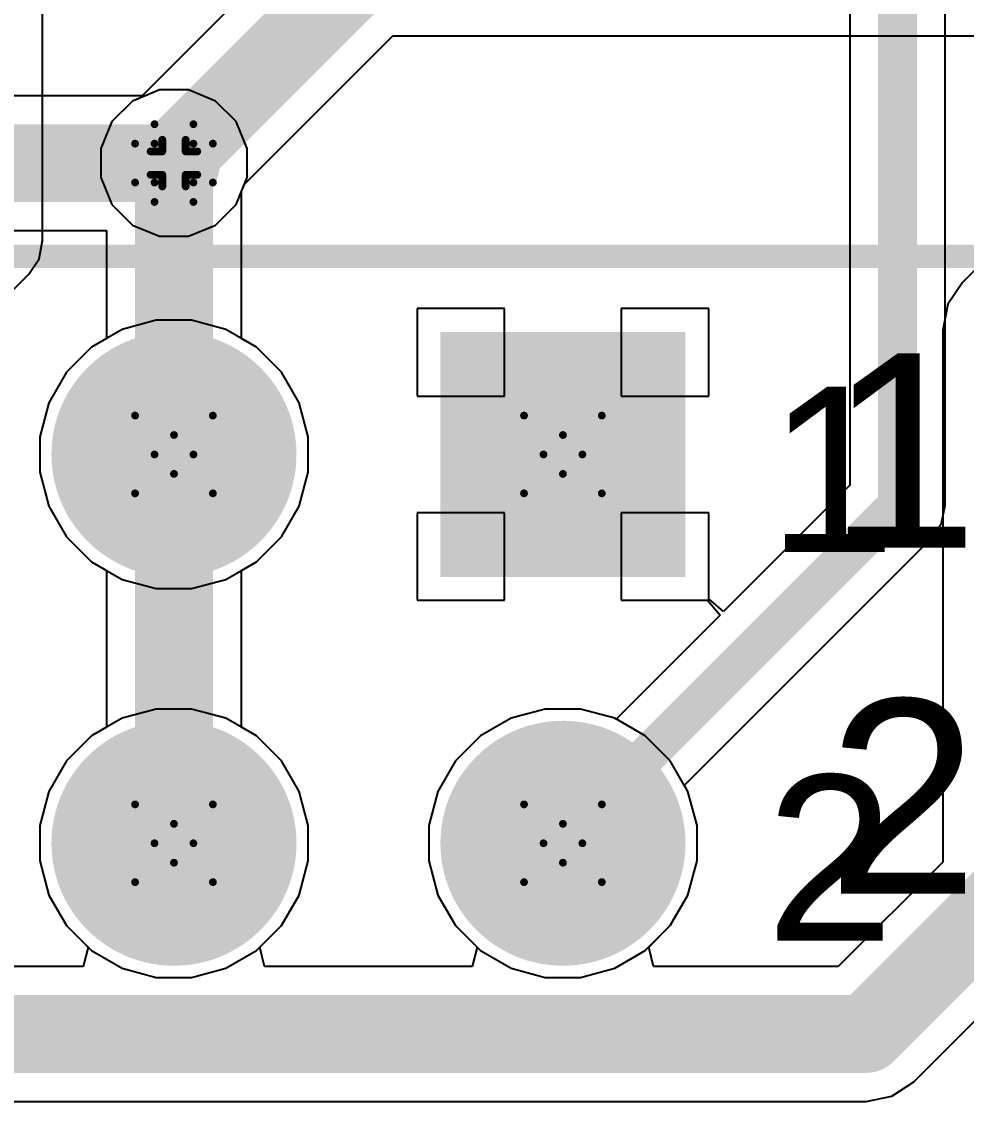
# Model space of a CAD drawing. Header units: inches. Extents: x -0.1 to 17.9, y -0.8 to 4.8.
# Drawn here: x 2.0858 to 2.3287, y 0.3316 to 0.6093 of the extents above; entities that cross this region are included whole.
import ezdxf

# ---------------------------------------------------------------- set-up
doc = ezdxf.new("R2010")
doc.units = ezdxf.units.IN
doc.header["$MEASUREMENT"] = 0
for name, color, linetype in [('Bottom Layer 1', 5, 'Continuous'), ('Bottom Solder', 6, 'Continuous'), ('Drill Drawing', 1, 'Continuous'), ('GND+Signal', 16, 'Continuous'), ('Multi-Layer', 9, 'Continuous'), ('Pad Holes', 156, 'Continuous'), ('PWR+Signal', 76, 'Continuous'), ('Top 3D Body', 56, 'Continuous'), ('Top Layer 1', 1, 'Continuous'), ('Top Overlay', 2, 'Continuous'), ('Top Solder', 216, 'Continuous'), ('Via Holes', 16, 'Continuous')]:
    doc.layers.add(name, color=color, linetype=linetype)
doc.styles.add('Arial', font='', dxfattribs={"height": 0.2})
doc.styles.get('Arial').set_extended_font_data('Arial')

# ---------------------------------------------------------------- blocks, each defined once
blk = doc.blocks.new('N3314_5202RB_203')
at = {"layer": 'Bottom Layer 1'}
h = blk.add_hatch(color=5, dxfattribs=at)
edge = h.paths.add_edge_path()
edge.add_arc((0, 0.1), 0.0275, 0, 360)
h = blk.add_hatch(color=5, dxfattribs=at)
edge = h.paths.add_edge_path()
edge.add_arc((0.1, 0.1), 0.0275, 0, 360)
blk.add_hatch(color=5, dxfattribs=at).paths.add_polyline_path([(-0.0275, 0.0275), (0.0275, 0.0275), (0.0275, -0.0275), (-0.0275, -0.0275)])
h = blk.add_hatch(color=5, dxfattribs=at)
edge = h.paths.add_edge_path()
edge.add_arc((0.1, 0), 0.0275, 0, 360)
at = {"layer": 'Bottom Solder'}
h = blk.add_hatch(color=6, dxfattribs=at)
edge = h.paths.add_edge_path()
edge.add_arc((0, 0.1), 0.0315, 0, 360)
h = blk.add_hatch(color=6, dxfattribs=at)
edge = h.paths.add_edge_path()
edge.add_arc((0.1, 0.1), 0.0315, 0, 360)
blk.add_hatch(color=6, dxfattribs=at).paths.add_polyline_path([(-0.0315, 0.0315), (0.0315, 0.0315), (0.0315, -0.0315), (-0.0315, -0.0315)])
h = blk.add_hatch(color=6, dxfattribs=at)
edge = h.paths.add_edge_path()
edge.add_arc((0.1, 0), 0.0315, 0, 360)
at = {"layer": 'GND+Signal'}
h = blk.add_hatch(color=16, dxfattribs=at)
edge = h.paths.add_edge_path()
edge.add_arc((0, 0.1), 0.0275, 0, 360)
h = blk.add_hatch(color=16, dxfattribs=at)
edge = h.paths.add_edge_path()
edge.add_arc((0.1, 0.1), 0.0275, 0, 360)
blk.add_hatch(color=16, dxfattribs=at).paths.add_polyline_path([(-0.0275, 0.0275), (0.0275, 0.0275), (0.0275, -0.0275), (-0.0275, -0.0275)])
h = blk.add_hatch(color=16, dxfattribs=at)
edge = h.paths.add_edge_path()
edge.add_arc((0.1, 0), 0.0275, 0, 360)
at = {"layer": 'Multi-Layer'}
h = blk.add_hatch(color=9, dxfattribs=at)
edge = h.paths.add_edge_path()
edge.add_arc((0, 0.1), 0.0275, 0, 360)
h = blk.add_hatch(color=9, dxfattribs=at)
edge = h.paths.add_edge_path()
edge.add_arc((0.1, 0.1), 0.0275, 0, 360)
blk.add_hatch(color=9, dxfattribs=at).paths.add_polyline_path([(-0.0275, 0.0275), (0.0275, 0.0275), (0.0275, -0.0275), (-0.0275, -0.0275)])
h = blk.add_hatch(color=9, dxfattribs=at)
edge = h.paths.add_edge_path()
edge.add_arc((0.1, 0), 0.0275, 0, 360)
at = {"layer": 'Pad Holes'}
h = blk.add_hatch(color=7, dxfattribs=at)
edge = h.paths.add_edge_path()
edge.add_arc((0, 0.1), 0.0175, 0, 360)
h = blk.add_hatch(color=7, dxfattribs=at)
edge = h.paths.add_edge_path()
edge.add_arc((0.1, 0.1), 0.0175, 0, 360)
h = blk.add_hatch(color=7, dxfattribs=at)
edge = h.paths.add_edge_path()
edge.add_arc((0, 0), 0.0175, 0, 360)
h = blk.add_hatch(color=7, dxfattribs=at)
edge = h.paths.add_edge_path()
edge.add_arc((0.1, 0), 0.0175, 0, 360)
at = {"layer": 'PWR+Signal'}
h = blk.add_hatch(color=76, dxfattribs=at)
edge = h.paths.add_edge_path()
edge.add_arc((0, 0.1), 0.0275, 0, 360)
h = blk.add_hatch(color=76, dxfattribs=at)
edge = h.paths.add_edge_path()
edge.add_arc((0.1, 0.1), 0.0275, 0, 360)
blk.add_hatch(color=76, dxfattribs=at).paths.add_polyline_path([(-0.0275, 0.0275), (0.0275, 0.0275), (0.0275, -0.0275), (-0.0275, -0.0275)])
h = blk.add_hatch(color=76, dxfattribs=at)
edge = h.paths.add_edge_path()
edge.add_arc((0.1, 0), 0.0275, 0, 360)
at = {"layer": 'Top Layer 1'}
h = blk.add_hatch(color=1, dxfattribs=at)
edge = h.paths.add_edge_path()
edge.add_arc((0, 0.1), 0.0275, 0, 360)
h = blk.add_hatch(color=1, dxfattribs=at)
edge = h.paths.add_edge_path()
edge.add_arc((0.1, 0.1), 0.0275, 0, 360)
blk.add_hatch(color=1, dxfattribs=at).paths.add_polyline_path([(-0.0275, 0.0275), (0.0275, 0.0275), (0.0275, -0.0275), (-0.0275, -0.0275)])
h = blk.add_hatch(color=1, dxfattribs=at)
edge = h.paths.add_edge_path()
edge.add_arc((0.1, 0), 0.0275, 0, 360)
at = {"layer": 'Top Solder'}
h = blk.add_hatch(color=216, dxfattribs=at)
edge = h.paths.add_edge_path()
edge.add_arc((0, 0.1), 0.0315, 0, 360)
h = blk.add_hatch(color=216, dxfattribs=at)
edge = h.paths.add_edge_path()
edge.add_arc((0.1, 0.1), 0.0315, 0, 360)
blk.add_hatch(color=216, dxfattribs=at).paths.add_polyline_path([(-0.0315, 0.0315), (0.0315, 0.0315), (0.0315, -0.0315), (-0.0315, -0.0315)])
h = blk.add_hatch(color=216, dxfattribs=at)
edge = h.paths.add_edge_path()
edge.add_arc((0.1, 0), 0.0315, 0, 360)
at = {"layer": 'Top Overlay'}
blk.add_lwpolyline([(1.032, -0.051, 0.005, 0.005, 0), (-0.432, -0.051, 0.005, 0.005, 0)], format="xyseb", dxfattribs=at)
at = {"layer": 'Top Overlay', "style": 'Arial'}
for s, height, p in [('2', 0.05002, (-0.068, 0.113)), ('1', 0.05003, (-0.068, 0.024))]:
    blk.add_text(s, height=height, rotation=180, dxfattribs=at).set_placement(p)

msp = doc.modelspace()

# ---------------------------------------------------------------- hatches: boundary and pattern name
at = {"layer": 'Bottom Layer 1'}
h = msp.add_hatch(color=5, dxfattribs=at)
edge = h.paths.add_edge_path()
edge.add_arc((2.125, 0.57294), 0.01181, 0, 360)
at = {"layer": 'Bottom Solder'}
h = msp.add_hatch(color=6, dxfattribs=at)
edge = h.paths.add_edge_path()
edge.add_arc((2.125, 0.57294), 0.00991, 0, 360)
at = {"layer": 'GND+Signal'}
h = msp.add_hatch(color=16, dxfattribs=at)
edge = h.paths.add_edge_path()
edge.add_arc((2.125, 0.57294), 0.01181, 0, 360)
at = {"layer": 'PWR+Signal'}
h = msp.add_hatch(color=76, dxfattribs=at)
edge = h.paths.add_edge_path()
edge.add_arc((2.125, 0.57294), 0.01181, 0, 360)
at = {"layer": 'Top Layer 1'}
h = msp.add_hatch(color=1, dxfattribs=at)
edge = h.paths.add_edge_path()
edge.add_arc((2.125, 0.57294), 0.01181, 0, 360)
at = {"layer": 'Via Holes'}
h = msp.add_hatch(color=7, dxfattribs=at)
edge = h.paths.add_edge_path()
edge.add_arc((2.125, 0.57294), 0.00591, 0, 360)

# ---------------------------------------------------------------- linework, layer by layer
at = {"layer": 'Bottom Layer 1'}
for p, q in [((2.1618, 0.63526), (2.11621, 0.58966)), ((2.14313, 0.56756), (2.18124, 0.60567)), ((2.18124, 0.60567), (2.38583, 0.60567)), ((2.38374, 0.59826), (2.32774, 0.54226)), ((2.11435, 0.58889), (2.10905, 0.5836)), ((2.11621, 0.58966), (2.11435, 0.58889)), ((2.10905, 0.5836), (2.10619, 0.57668)), ((2.10619, 0.57668), (2.10619, 0.5692)), ((2.10619, 0.5692), (2.10905, 0.56228)), ((2.14095, 0.56228), (2.14313, 0.56756)), ((2.10905, 0.56228), (2.11435, 0.55699)), ((2.13566, 0.55699), (2.14095, 0.56228)), ((2.11435, 0.55699), (2.12126, 0.55413)), ((2.12874, 0.55413), (2.13566, 0.55699)), ((2.12126, 0.55413), (2.12874, 0.55413)), ((2.32774, 0.54226), (2.32399, 0.53663)), ((2.32399, 0.53663), (2.32267, 0.53)), ((2.21, 0.5355), (2.1875, 0.5355)), ((2.1875, 0.5355), (2.1875, 0.513)), ((2.21, 0.513), (2.21, 0.5355)), ((2.2625, 0.5355), (2.24, 0.5355)), ((2.24, 0.5355), (2.24, 0.513)), ((2.2625, 0.513), (2.2625, 0.5355)), ((2.12046, 0.5325), (2.11168, 0.53015)), ((2.12954, 0.5325), (2.12046, 0.5325)), ((2.13832, 0.53015), (2.12954, 0.5325)), ((2.11168, 0.53015), (2.10382, 0.52561)), ((2.14618, 0.52561), (2.13832, 0.53015)), ((2.32267, 0.53), (2.32267, 0.39318)), ((2.10382, 0.52561), (2.09739, 0.51918)), ((2.15261, 0.51918), (2.14618, 0.52561)), ((2.09739, 0.51918), (2.09285, 0.51132)), ((2.15715, 0.51132), (2.15261, 0.51918)), ((2.09285, 0.51132), (2.0905, 0.50254)), ((2.1595, 0.50254), (2.15715, 0.51132)), ((2.1875, 0.513), (2.21, 0.513)), ((2.24, 0.513), (2.2625, 0.513)), ((2.0905, 0.50254), (2.0905, 0.49346)), ((2.1595, 0.49346), (2.1595, 0.50254)), ((2.0905, 0.49346), (2.09285, 0.48468)), ((2.15715, 0.48468), (2.1595, 0.49346)), ((2.09285, 0.48468), (2.09739, 0.47682)), ((2.15261, 0.47682), (2.15715, 0.48468)), ((2.21, 0.483), (2.1875, 0.483)), ((2.1875, 0.483), (2.1875, 0.4605)), ((2.21, 0.4605), (2.21, 0.483)), ((2.2625, 0.483), (2.24, 0.483)), ((2.24, 0.483), (2.24, 0.4605)), ((2.2625, 0.4605), (2.2625, 0.483)), ((2.09739, 0.47682), (2.10382, 0.47039)), ((2.14618, 0.47039), (2.15261, 0.47682)), ((2.10382, 0.47039), (2.10767, 0.46817)), ((2.14233, 0.46817), (2.14618, 0.47039)), ((2.10767, 0.46817), (2.10767, 0.42783)), ((2.14233, 0.42783), (2.14233, 0.46817)), ((2.1875, 0.4605), (2.21, 0.4605)), ((2.24, 0.4605), (2.2625, 0.4605)), ((2.22046, 0.4325), (2.21168, 0.43015)), ((2.22954, 0.4325), (2.22046, 0.4325)), ((2.23832, 0.43015), (2.22954, 0.4325)), ((2.10767, 0.42783), (2.10382, 0.42561)), ((2.14618, 0.42561), (2.14233, 0.42783)), ((2.21168, 0.43015), (2.20382, 0.42561)), ((2.24618, 0.42561), (2.23832, 0.43015)), ((2.10382, 0.42561), (2.09739, 0.41918)), ((2.15261, 0.41918), (2.14618, 0.42561)), ((2.20382, 0.42561), (2.19739, 0.41918)), ((2.25261, 0.41918), (2.24618, 0.42561)), ((2.09739, 0.41918), (2.09285, 0.41132)), ((2.15715, 0.41132), (2.15261, 0.41918)), ((2.19739, 0.41918), (2.19285, 0.41132)), ((2.25715, 0.41132), (2.25261, 0.41918)), ((2.09285, 0.41132), (2.0905, 0.40254)), ((2.1595, 0.40254), (2.15715, 0.41132)), ((2.19285, 0.41132), (2.1905, 0.40254)), ((2.2595, 0.40254), (2.25715, 0.41132)), ((2.0905, 0.40254), (2.0905, 0.39346)), ((2.1595, 0.39346), (2.1595, 0.40254)), ((2.1905, 0.40254), (2.1905, 0.39346)), ((2.2595, 0.39346), (2.2595, 0.40254)), ((2.0905, 0.39346), (2.09285, 0.38468)), ((2.15715, 0.38468), (2.1595, 0.39346)), ((2.1905, 0.39346), (2.19285, 0.38468)), ((2.25715, 0.38468), (2.2595, 0.39346)), ((2.32267, 0.39318), (2.29576, 0.36627)), ((2.09285, 0.38468), (2.09739, 0.37682)), ((2.15261, 0.37682), (2.15715, 0.38468)), ((2.19285, 0.38468), (2.19739, 0.37682)), ((2.25261, 0.37682), (2.25715, 0.38468)), ((2.09739, 0.37682), (2.10294, 0.37127)), ((2.14706, 0.37127), (2.15261, 0.37682)), ((2.19739, 0.37682), (2.20294, 0.37127)), ((2.24706, 0.37127), (2.25261, 0.37682)), ((2.3152, 0.33668), (2.35226, 0.37374)), ((2.10294, 0.37127), (2.10169, 0.36627)), ((2.14831, 0.36627), (2.14706, 0.37127)), ((2.20294, 0.37127), (2.20169, 0.36627)), ((2.24831, 0.36627), (2.24706, 0.37127)), ((2.10169, 0.36627), (2.04831, 0.36627)), ((2.20169, 0.36627), (2.14831, 0.36627)), ((2.29576, 0.36627), (2.24831, 0.36627)), ((2.30957, 0.33293), (2.3152, 0.33668)), ((1.77706, 0.33161), (2.30294, 0.33161)), ((2.30294, 0.33161), (2.30957, 0.33293))]:
    msp.add_line(p, q, dxfattribs=at)
for points in [[(2.125, 0.57394, 0.02, 0.02, 0), (2.17406, 0.623, 0.02, 0.02, 0)], [(2.125, 0.57294, 0.016, 0.016, 0), (2.125, 0.57394, 0.016, 0.016, 0)], [(2.125, 0.4, 0.02, 0.02, 0), (2.125, 0.5, 0.02, 0.02, 0)], [(2.30294, 0.34894, 0.02, 0.02, 0), (2.34, 0.386, 0.02, 0.02, 0)], [(1.77706, 0.34894, 0.02, 0.02, 0), (2.30294, 0.34894, 0.02, 0.02, 0)]]:
    msp.add_lwpolyline(points, format="xyseb", dxfattribs=at)
for points in [[(2.12, 0.57394, 0.01, 0.01, 1), (2.13, 0.57394, 0.01, 0.01, 1)], [(2.121, 0.57394, 0.008, 0.008, 1), (2.129, 0.57394, 0.008, 0.008, 1)], [(2.121, 0.57294, 0.008, 0.008, 1), (2.129, 0.57294, 0.008, 0.008, 1)], [(2.12, 0.5, 0.01, 0.01, 1), (2.13, 0.5, 0.01, 0.01, 1)], [(2.12, 0.4, 0.01, 0.01, 1), (2.13, 0.4, 0.01, 0.01, 1)], [(2.29794, 0.34894, 0.01, 0.01, 1), (2.30794, 0.34894, 0.01, 0.01, 1)], [(2.29794, 0.34894, 0.01, 0.01, 1), (2.30794, 0.34894, 0.01, 0.01, 1)]]:
    msp.add_lwpolyline(points, format="xyseb", close=True, dxfattribs=at)
at = {"layer": 'Drill Drawing'}
for points in [[(2.12, 0.57794, 0.002, 0.002, 0), (2.12, 0.58294, 0.002, 0.002, 0)], [(2.12, 0.58294, 0.002, 0.002, 0), (2.13, 0.58294, 0.002, 0.002, 0)], [(2.13, 0.57794, 0.002, 0.002, 0), (2.13, 0.58294, 0.002, 0.002, 0)], [(2.115, 0.56794, 0.002, 0.002, 0), (2.115, 0.57794, 0.002, 0.002, 0)], [(2.115, 0.57794, 0.002, 0.002, 0), (2.12, 0.57794, 0.002, 0.002, 0)], [(2.122, 0.57594, 0.002, 0.002, 0), (2.122, 0.57894, 0.002, 0.002, 0)], [(2.122, 0.57894, 0.002, 0.002, 0), (2.128, 0.57894, 0.002, 0.002, 0)], [(2.128, 0.57594, 0.002, 0.002, 0), (2.128, 0.57894, 0.002, 0.002, 0)], [(2.13, 0.57794, 0.002, 0.002, 0), (2.135, 0.57794, 0.002, 0.002, 0)], [(2.135, 0.56794, 0.002, 0.002, 0), (2.135, 0.57794, 0.002, 0.002, 0)], [(2.119, 0.56994, 0.002, 0.002, 0), (2.119, 0.57594, 0.002, 0.002, 0)], [(2.119, 0.57594, 0.002, 0.002, 0), (2.122, 0.57594, 0.002, 0.002, 0)], [(2.128, 0.57594, 0.002, 0.002, 0), (2.131, 0.57594, 0.002, 0.002, 0)], [(2.131, 0.56994, 0.002, 0.002, 0), (2.131, 0.57594, 0.002, 0.002, 0)], [(2.119, 0.56994, 0.002, 0.002, 0), (2.122, 0.56994, 0.002, 0.002, 0)], [(2.122, 0.56694, 0.002, 0.002, 0), (2.122, 0.56994, 0.002, 0.002, 0)], [(2.128, 0.56994, 0.002, 0.002, 0), (2.131, 0.56994, 0.002, 0.002, 0)], [(2.128, 0.56694, 0.002, 0.002, 0), (2.128, 0.56994, 0.002, 0.002, 0)], [(2.115, 0.56794, 0.002, 0.002, 0), (2.12, 0.56794, 0.002, 0.002, 0)], [(2.12, 0.56294, 0.002, 0.002, 0), (2.12, 0.56794, 0.002, 0.002, 0)], [(2.122, 0.56694, 0.002, 0.002, 0), (2.128, 0.56694, 0.002, 0.002, 0)], [(2.13, 0.56794, 0.002, 0.002, 0), (2.135, 0.56794, 0.002, 0.002, 0)], [(2.13, 0.56294, 0.002, 0.002, 0), (2.13, 0.56794, 0.002, 0.002, 0)], [(2.12, 0.56294, 0.002, 0.002, 0), (2.13, 0.56294, 0.002, 0.002, 0)], [(2.115, 0.508, 0.002, 0.002, 0), (2.125, 0.503, 0.002, 0.002, 0)], [(2.115, 0.508, 0.002, 0.002, 0), (2.12, 0.498, 0.002, 0.002, 0)], [(2.125, 0.503, 0.002, 0.002, 0), (2.135, 0.508, 0.002, 0.002, 0)], [(2.13, 0.498, 0.002, 0.002, 0), (2.135, 0.508, 0.002, 0.002, 0)], [(2.215, 0.508, 0.002, 0.002, 0), (2.225, 0.503, 0.002, 0.002, 0)], [(2.215, 0.508, 0.002, 0.002, 0), (2.22, 0.498, 0.002, 0.002, 0)], [(2.225, 0.503, 0.002, 0.002, 0), (2.235, 0.508, 0.002, 0.002, 0)], [(2.23, 0.498, 0.002, 0.002, 0), (2.235, 0.508, 0.002, 0.002, 0)], [(2.115, 0.488, 0.002, 0.002, 0), (2.12, 0.498, 0.002, 0.002, 0)], [(2.13, 0.498, 0.002, 0.002, 0), (2.135, 0.488, 0.002, 0.002, 0)], [(2.215, 0.488, 0.002, 0.002, 0), (2.22, 0.498, 0.002, 0.002, 0)], [(2.23, 0.498, 0.002, 0.002, 0), (2.235, 0.488, 0.002, 0.002, 0)], [(2.115, 0.488, 0.002, 0.002, 0), (2.125, 0.493, 0.002, 0.002, 0)], [(2.125, 0.493, 0.002, 0.002, 0), (2.135, 0.488, 0.002, 0.002, 0)], [(2.215, 0.488, 0.002, 0.002, 0), (2.225, 0.493, 0.002, 0.002, 0)], [(2.225, 0.493, 0.002, 0.002, 0), (2.235, 0.488, 0.002, 0.002, 0)], [(2.115, 0.408, 0.002, 0.002, 0), (2.125, 0.403, 0.002, 0.002, 0)], [(2.115, 0.408, 0.002, 0.002, 0), (2.12, 0.398, 0.002, 0.002, 0)], [(2.125, 0.403, 0.002, 0.002, 0), (2.135, 0.408, 0.002, 0.002, 0)], [(2.13, 0.398, 0.002, 0.002, 0), (2.135, 0.408, 0.002, 0.002, 0)], [(2.215, 0.408, 0.002, 0.002, 0), (2.225, 0.403, 0.002, 0.002, 0)], [(2.215, 0.408, 0.002, 0.002, 0), (2.22, 0.398, 0.002, 0.002, 0)], [(2.225, 0.403, 0.002, 0.002, 0), (2.235, 0.408, 0.002, 0.002, 0)], [(2.23, 0.398, 0.002, 0.002, 0), (2.235, 0.408, 0.002, 0.002, 0)], [(2.115, 0.388, 0.002, 0.002, 0), (2.12, 0.398, 0.002, 0.002, 0)], [(2.13, 0.398, 0.002, 0.002, 0), (2.135, 0.388, 0.002, 0.002, 0)], [(2.215, 0.388, 0.002, 0.002, 0), (2.22, 0.398, 0.002, 0.002, 0)], [(2.23, 0.398, 0.002, 0.002, 0), (2.235, 0.388, 0.002, 0.002, 0)], [(2.115, 0.388, 0.002, 0.002, 0), (2.125, 0.393, 0.002, 0.002, 0)], [(2.125, 0.393, 0.002, 0.002, 0), (2.135, 0.388, 0.002, 0.002, 0)], [(2.215, 0.388, 0.002, 0.002, 0), (2.225, 0.393, 0.002, 0.002, 0)], [(2.225, 0.393, 0.002, 0.002, 0), (2.235, 0.388, 0.002, 0.002, 0)]]:
    msp.add_lwpolyline(points, format="xyseb", dxfattribs=at)
for points in [[(2.1195, 0.58294, 0.001, 0.001, 1), (2.1205, 0.58294, 0.001, 0.001, 1)], [(2.1195, 0.58294, 0.001, 0.001, 1), (2.1205, 0.58294, 0.001, 0.001, 1)], [(2.1295, 0.58294, 0.001, 0.001, 1), (2.1305, 0.58294, 0.001, 0.001, 1)], [(2.1295, 0.58294, 0.001, 0.001, 1), (2.1305, 0.58294, 0.001, 0.001, 1)], [(2.1145, 0.57794, 0.001, 0.001, 1), (2.1155, 0.57794, 0.001, 0.001, 1)], [(2.1145, 0.57794, 0.001, 0.001, 1), (2.1155, 0.57794, 0.001, 0.001, 1)], [(2.1195, 0.57794, 0.001, 0.001, 1), (2.1205, 0.57794, 0.001, 0.001, 1)], [(2.1195, 0.57794, 0.001, 0.001, 1), (2.1205, 0.57794, 0.001, 0.001, 1)], [(2.1215, 0.57894, 0.001, 0.001, 1), (2.1225, 0.57894, 0.001, 0.001, 1)], [(2.1215, 0.57894, 0.001, 0.001, 1), (2.1225, 0.57894, 0.001, 0.001, 1)], [(2.1275, 0.57894, 0.001, 0.001, 1), (2.1285, 0.57894, 0.001, 0.001, 1)], [(2.1275, 0.57894, 0.001, 0.001, 1), (2.1285, 0.57894, 0.001, 0.001, 1)], [(2.1295, 0.57794, 0.001, 0.001, 1), (2.1305, 0.57794, 0.001, 0.001, 1)], [(2.1295, 0.57794, 0.001, 0.001, 1), (2.1305, 0.57794, 0.001, 0.001, 1)], [(2.1345, 0.57794, 0.001, 0.001, 1), (2.1355, 0.57794, 0.001, 0.001, 1)], [(2.1345, 0.57794, 0.001, 0.001, 1), (2.1355, 0.57794, 0.001, 0.001, 1)], [(2.1185, 0.57594, 0.001, 0.001, 1), (2.1195, 0.57594, 0.001, 0.001, 1)], [(2.1185, 0.57594, 0.001, 0.001, 1), (2.1195, 0.57594, 0.001, 0.001, 1)], [(2.1215, 0.57594, 0.001, 0.001, 1), (2.1225, 0.57594, 0.001, 0.001, 1)], [(2.1215, 0.57594, 0.001, 0.001, 1), (2.1225, 0.57594, 0.001, 0.001, 1)], [(2.1275, 0.57594, 0.001, 0.001, 1), (2.1285, 0.57594, 0.001, 0.001, 1)], [(2.1275, 0.57594, 0.001, 0.001, 1), (2.1285, 0.57594, 0.001, 0.001, 1)], [(2.1305, 0.57594, 0.001, 0.001, 1), (2.1315, 0.57594, 0.001, 0.001, 1)], [(2.1305, 0.57594, 0.001, 0.001, 1), (2.1315, 0.57594, 0.001, 0.001, 1)], [(2.1185, 0.56994, 0.001, 0.001, 1), (2.1195, 0.56994, 0.001, 0.001, 1)], [(2.1185, 0.56994, 0.001, 0.001, 1), (2.1195, 0.56994, 0.001, 0.001, 1)], [(2.1215, 0.56994, 0.001, 0.001, 1), (2.1225, 0.56994, 0.001, 0.001, 1)], [(2.1215, 0.56994, 0.001, 0.001, 1), (2.1225, 0.56994, 0.001, 0.001, 1)], [(2.1275, 0.56994, 0.001, 0.001, 1), (2.1285, 0.56994, 0.001, 0.001, 1)], [(2.1275, 0.56994, 0.001, 0.001, 1), (2.1285, 0.56994, 0.001, 0.001, 1)], [(2.1305, 0.56994, 0.001, 0.001, 1), (2.1315, 0.56994, 0.001, 0.001, 1)], [(2.1305, 0.56994, 0.001, 0.001, 1), (2.1315, 0.56994, 0.001, 0.001, 1)], [(2.1145, 0.56794, 0.001, 0.001, 1), (2.1155, 0.56794, 0.001, 0.001, 1)], [(2.1145, 0.56794, 0.001, 0.001, 1), (2.1155, 0.56794, 0.001, 0.001, 1)], [(2.1195, 0.56794, 0.001, 0.001, 1), (2.1205, 0.56794, 0.001, 0.001, 1)], [(2.1195, 0.56794, 0.001, 0.001, 1), (2.1205, 0.56794, 0.001, 0.001, 1)], [(2.1215, 0.56694, 0.001, 0.001, 1), (2.1225, 0.56694, 0.001, 0.001, 1)], [(2.1215, 0.56694, 0.001, 0.001, 1), (2.1225, 0.56694, 0.001, 0.001, 1)], [(2.1275, 0.56694, 0.001, 0.001, 1), (2.1285, 0.56694, 0.001, 0.001, 1)], [(2.1275, 0.56694, 0.001, 0.001, 1), (2.1285, 0.56694, 0.001, 0.001, 1)], [(2.1295, 0.56794, 0.001, 0.001, 1), (2.1305, 0.56794, 0.001, 0.001, 1)], [(2.1295, 0.56794, 0.001, 0.001, 1), (2.1305, 0.56794, 0.001, 0.001, 1)], [(2.1345, 0.56794, 0.001, 0.001, 1), (2.1355, 0.56794, 0.001, 0.001, 1)], [(2.1345, 0.56794, 0.001, 0.001, 1), (2.1355, 0.56794, 0.001, 0.001, 1)], [(2.1195, 0.56294, 0.001, 0.001, 1), (2.1205, 0.56294, 0.001, 0.001, 1)], [(2.1195, 0.56294, 0.001, 0.001, 1), (2.1205, 0.56294, 0.001, 0.001, 1)], [(2.1295, 0.56294, 0.001, 0.001, 1), (2.1305, 0.56294, 0.001, 0.001, 1)], [(2.1295, 0.56294, 0.001, 0.001, 1), (2.1305, 0.56294, 0.001, 0.001, 1)], [(2.1145, 0.508, 0.001, 0.001, 1), (2.1155, 0.508, 0.001, 0.001, 1)], [(2.1145, 0.508, 0.001, 0.001, 1), (2.1155, 0.508, 0.001, 0.001, 1)], [(2.1345, 0.508, 0.001, 0.001, 1), (2.1355, 0.508, 0.001, 0.001, 1)], [(2.1345, 0.508, 0.001, 0.001, 1), (2.1355, 0.508, 0.001, 0.001, 1)], [(2.2145, 0.508, 0.001, 0.001, 1), (2.2155, 0.508, 0.001, 0.001, 1)], [(2.2145, 0.508, 0.001, 0.001, 1), (2.2155, 0.508, 0.001, 0.001, 1)], [(2.2345, 0.508, 0.001, 0.001, 1), (2.2355, 0.508, 0.001, 0.001, 1)], [(2.2345, 0.508, 0.001, 0.001, 1), (2.2355, 0.508, 0.001, 0.001, 1)], [(2.1245, 0.503, 0.001, 0.001, 1), (2.1255, 0.503, 0.001, 0.001, 1)], [(2.1245, 0.503, 0.001, 0.001, 1), (2.1255, 0.503, 0.001, 0.001, 1)], [(2.2245, 0.503, 0.001, 0.001, 1), (2.2255, 0.503, 0.001, 0.001, 1)], [(2.2245, 0.503, 0.001, 0.001, 1), (2.2255, 0.503, 0.001, 0.001, 1)], [(2.1195, 0.498, 0.001, 0.001, 1), (2.1205, 0.498, 0.001, 0.001, 1)], [(2.1195, 0.498, 0.001, 0.001, 1), (2.1205, 0.498, 0.001, 0.001, 1)], [(2.1295, 0.498, 0.001, 0.001, 1), (2.1305, 0.498, 0.001, 0.001, 1)], [(2.1295, 0.498, 0.001, 0.001, 1), (2.1305, 0.498, 0.001, 0.001, 1)], [(2.2195, 0.498, 0.001, 0.001, 1), (2.2205, 0.498, 0.001, 0.001, 1)], [(2.2195, 0.498, 0.001, 0.001, 1), (2.2205, 0.498, 0.001, 0.001, 1)], [(2.2295, 0.498, 0.001, 0.001, 1), (2.2305, 0.498, 0.001, 0.001, 1)], [(2.2295, 0.498, 0.001, 0.001, 1), (2.2305, 0.498, 0.001, 0.001, 1)], [(2.1245, 0.493, 0.001, 0.001, 1), (2.1255, 0.493, 0.001, 0.001, 1)], [(2.1245, 0.493, 0.001, 0.001, 1), (2.1255, 0.493, 0.001, 0.001, 1)], [(2.2245, 0.493, 0.001, 0.001, 1), (2.2255, 0.493, 0.001, 0.001, 1)], [(2.2245, 0.493, 0.001, 0.001, 1), (2.2255, 0.493, 0.001, 0.001, 1)], [(2.1145, 0.488, 0.001, 0.001, 1), (2.1155, 0.488, 0.001, 0.001, 1)], [(2.1145, 0.488, 0.001, 0.001, 1), (2.1155, 0.488, 0.001, 0.001, 1)], [(2.1345, 0.488, 0.001, 0.001, 1), (2.1355, 0.488, 0.001, 0.001, 1)], [(2.1345, 0.488, 0.001, 0.001, 1), (2.1355, 0.488, 0.001, 0.001, 1)], [(2.2145, 0.488, 0.001, 0.001, 1), (2.2155, 0.488, 0.001, 0.001, 1)], [(2.2145, 0.488, 0.001, 0.001, 1), (2.2155, 0.488, 0.001, 0.001, 1)], [(2.2345, 0.488, 0.001, 0.001, 1), (2.2355, 0.488, 0.001, 0.001, 1)], [(2.2345, 0.488, 0.001, 0.001, 1), (2.2355, 0.488, 0.001, 0.001, 1)], [(2.1145, 0.408, 0.001, 0.001, 1), (2.1155, 0.408, 0.001, 0.001, 1)], [(2.1145, 0.408, 0.001, 0.001, 1), (2.1155, 0.408, 0.001, 0.001, 1)], [(2.1345, 0.408, 0.001, 0.001, 1), (2.1355, 0.408, 0.001, 0.001, 1)], [(2.1345, 0.408, 0.001, 0.001, 1), (2.1355, 0.408, 0.001, 0.001, 1)], [(2.2145, 0.408, 0.001, 0.001, 1), (2.2155, 0.408, 0.001, 0.001, 1)], [(2.2145, 0.408, 0.001, 0.001, 1), (2.2155, 0.408, 0.001, 0.001, 1)], [(2.2345, 0.408, 0.001, 0.001, 1), (2.2355, 0.408, 0.001, 0.001, 1)], [(2.2345, 0.408, 0.001, 0.001, 1), (2.2355, 0.408, 0.001, 0.001, 1)], [(2.1245, 0.403, 0.001, 0.001, 1), (2.1255, 0.403, 0.001, 0.001, 1)], [(2.1245, 0.403, 0.001, 0.001, 1), (2.1255, 0.403, 0.001, 0.001, 1)], [(2.2245, 0.403, 0.001, 0.001, 1), (2.2255, 0.403, 0.001, 0.001, 1)], [(2.2245, 0.403, 0.001, 0.001, 1), (2.2255, 0.403, 0.001, 0.001, 1)], [(2.1195, 0.398, 0.001, 0.001, 1), (2.1205, 0.398, 0.001, 0.001, 1)], [(2.1195, 0.398, 0.001, 0.001, 1), (2.1205, 0.398, 0.001, 0.001, 1)], [(2.1295, 0.398, 0.001, 0.001, 1), (2.1305, 0.398, 0.001, 0.001, 1)], [(2.1295, 0.398, 0.001, 0.001, 1), (2.1305, 0.398, 0.001, 0.001, 1)], [(2.2195, 0.398, 0.001, 0.001, 1), (2.2205, 0.398, 0.001, 0.001, 1)], [(2.2195, 0.398, 0.001, 0.001, 1), (2.2205, 0.398, 0.001, 0.001, 1)], [(2.2295, 0.398, 0.001, 0.001, 1), (2.2305, 0.398, 0.001, 0.001, 1)], [(2.2295, 0.398, 0.001, 0.001, 1), (2.2305, 0.398, 0.001, 0.001, 1)], [(2.1245, 0.393, 0.001, 0.001, 1), (2.1255, 0.393, 0.001, 0.001, 1)], [(2.1245, 0.393, 0.001, 0.001, 1), (2.1255, 0.393, 0.001, 0.001, 1)], [(2.2245, 0.393, 0.001, 0.001, 1), (2.2255, 0.393, 0.001, 0.001, 1)], [(2.2245, 0.393, 0.001, 0.001, 1), (2.2255, 0.393, 0.001, 0.001, 1)], [(2.1145, 0.388, 0.001, 0.001, 1), (2.1155, 0.388, 0.001, 0.001, 1)], [(2.1145, 0.388, 0.001, 0.001, 1), (2.1155, 0.388, 0.001, 0.001, 1)], [(2.1345, 0.388, 0.001, 0.001, 1), (2.1355, 0.388, 0.001, 0.001, 1)], [(2.1345, 0.388, 0.001, 0.001, 1), (2.1355, 0.388, 0.001, 0.001, 1)], [(2.2145, 0.388, 0.001, 0.001, 1), (2.2155, 0.388, 0.001, 0.001, 1)], [(2.2145, 0.388, 0.001, 0.001, 1), (2.2155, 0.388, 0.001, 0.001, 1)], [(2.2345, 0.388, 0.001, 0.001, 1), (2.2355, 0.388, 0.001, 0.001, 1)], [(2.2345, 0.388, 0.001, 0.001, 1), (2.2355, 0.388, 0.001, 0.001, 1)]]:
    msp.add_lwpolyline(points, format="xyseb", close=True, dxfattribs=at)
at = {"layer": 'GND+Signal'}
for p, q in [((2.12126, 0.59175), (2.11435, 0.58889)), ((2.12874, 0.59175), (2.12126, 0.59175)), ((2.13566, 0.58889), (2.12874, 0.59175)), ((2.11435, 0.58889), (2.10905, 0.5836)), ((2.14095, 0.5836), (2.13566, 0.58889)), ((2.10905, 0.5836), (2.10619, 0.57668)), ((2.14381, 0.57668), (2.14095, 0.5836)), ((2.10619, 0.57668), (2.10619, 0.5692)), ((2.14381, 0.5692), (2.14381, 0.57668)), ((2.10619, 0.5692), (2.10905, 0.56228)), ((2.14095, 0.56228), (2.14381, 0.5692)), ((2.10905, 0.56228), (2.11435, 0.55699)), ((2.13566, 0.55699), (2.14095, 0.56228)), ((2.11435, 0.55699), (2.12126, 0.55413)), ((2.12874, 0.55413), (2.13566, 0.55699)), ((2.12126, 0.55413), (2.12874, 0.55413)), ((2.21, 0.5355), (2.1875, 0.5355)), ((2.1875, 0.5355), (2.1875, 0.513)), ((2.21, 0.513), (2.21, 0.5355)), ((2.2625, 0.5355), (2.24, 0.5355)), ((2.24, 0.5355), (2.24, 0.513)), ((2.2625, 0.513), (2.2625, 0.5355)), ((2.12046, 0.5325), (2.11168, 0.53015)), ((2.12954, 0.5325), (2.12046, 0.5325)), ((2.13832, 0.53015), (2.12954, 0.5325)), ((2.11168, 0.53015), (2.10382, 0.52561)), ((2.14618, 0.52561), (2.13832, 0.53015)), ((2.10382, 0.52561), (2.09739, 0.51918)), ((2.15261, 0.51918), (2.14618, 0.52561)), ((2.09739, 0.51918), (2.09285, 0.51132)), ((2.15715, 0.51132), (2.15261, 0.51918)), ((2.09285, 0.51132), (2.0905, 0.50254)), ((2.1595, 0.50254), (2.15715, 0.51132)), ((2.1875, 0.513), (2.21, 0.513)), ((2.24, 0.513), (2.2625, 0.513)), ((2.0905, 0.50254), (2.0905, 0.49346)), ((2.1595, 0.49346), (2.1595, 0.50254)), ((2.0905, 0.49346), (2.09285, 0.48468)), ((2.15715, 0.48468), (2.1595, 0.49346)), ((2.09285, 0.48468), (2.09739, 0.47682)), ((2.15261, 0.47682), (2.15715, 0.48468)), ((2.21, 0.483), (2.1875, 0.483)), ((2.1875, 0.483), (2.1875, 0.4605)), ((2.21, 0.4605), (2.21, 0.483)), ((2.2625, 0.483), (2.24, 0.483)), ((2.24, 0.483), (2.24, 0.4605)), ((2.2625, 0.4605), (2.2625, 0.483)), ((2.09739, 0.47682), (2.10382, 0.47039)), ((2.14618, 0.47039), (2.15261, 0.47682)), ((2.10382, 0.47039), (2.11168, 0.46585)), ((2.13832, 0.46585), (2.14618, 0.47039)), ((2.11168, 0.46585), (2.12046, 0.4635)), ((2.12954, 0.4635), (2.13832, 0.46585)), ((2.12046, 0.4635), (2.12954, 0.4635)), ((2.1875, 0.4605), (2.21, 0.4605)), ((2.24, 0.4605), (2.2625, 0.4605)), ((2.12046, 0.4325), (2.11168, 0.43015)), ((2.12954, 0.4325), (2.12046, 0.4325)), ((2.13832, 0.43015), (2.12954, 0.4325)), ((2.22046, 0.4325), (2.21168, 0.43015)), ((2.22954, 0.4325), (2.22046, 0.4325)), ((2.23832, 0.43015), (2.22954, 0.4325)), ((2.11168, 0.43015), (2.10382, 0.42561)), ((2.14618, 0.42561), (2.13832, 0.43015)), ((2.21168, 0.43015), (2.20382, 0.42561)), ((2.24618, 0.42561), (2.23832, 0.43015)), ((2.10382, 0.42561), (2.09739, 0.41918)), ((2.15261, 0.41918), (2.14618, 0.42561)), ((2.20382, 0.42561), (2.19739, 0.41918)), ((2.25261, 0.41918), (2.24618, 0.42561)), ((2.09739, 0.41918), (2.09285, 0.41132)), ((2.15715, 0.41132), (2.15261, 0.41918)), ((2.19739, 0.41918), (2.19285, 0.41132)), ((2.25715, 0.41132), (2.25261, 0.41918)), ((2.09285, 0.41132), (2.0905, 0.40254)), ((2.1595, 0.40254), (2.15715, 0.41132)), ((2.19285, 0.41132), (2.1905, 0.40254)), ((2.2595, 0.40254), (2.25715, 0.41132)), ((2.0905, 0.40254), (2.0905, 0.39346)), ((2.1595, 0.39346), (2.1595, 0.40254)), ((2.1905, 0.40254), (2.1905, 0.39346)), ((2.2595, 0.39346), (2.2595, 0.40254)), ((2.0905, 0.39346), (2.09285, 0.38468)), ((2.15715, 0.38468), (2.1595, 0.39346)), ((2.1905, 0.39346), (2.19285, 0.38468)), ((2.25715, 0.38468), (2.2595, 0.39346)), ((2.09285, 0.38468), (2.09739, 0.37682)), ((2.15261, 0.37682), (2.15715, 0.38468)), ((2.19285, 0.38468), (2.19739, 0.37682)), ((2.25261, 0.37682), (2.25715, 0.38468)), ((2.09739, 0.37682), (2.10382, 0.37039)), ((2.14618, 0.37039), (2.15261, 0.37682)), ((2.19739, 0.37682), (2.20382, 0.37039)), ((2.24618, 0.37039), (2.25261, 0.37682)), ((2.10382, 0.37039), (2.11168, 0.36585)), ((2.13832, 0.36585), (2.14618, 0.37039)), ((2.20382, 0.37039), (2.21168, 0.36585)), ((2.23832, 0.36585), (2.24618, 0.37039)), ((2.11168, 0.36585), (2.12046, 0.3635)), ((2.12954, 0.3635), (2.13832, 0.36585)), ((2.21168, 0.36585), (2.22046, 0.3635)), ((2.22954, 0.3635), (2.23832, 0.36585)), ((2.12046, 0.3635), (2.12954, 0.3635)), ((2.22046, 0.3635), (2.22954, 0.3635))]:
    msp.add_line(p, q, dxfattribs=at)
at = {"layer": 'PWR+Signal'}
for p, q in [((2.12126, 0.59175), (2.11769, 0.59027)), ((2.12874, 0.59175), (2.12126, 0.59175)), ((2.13566, 0.58889), (2.12874, 0.59175)), ((2.11769, 0.59027), (1.75324, 0.59027)), ((2.14095, 0.5836), (2.13566, 0.58889)), ((2.14381, 0.57668), (2.14095, 0.5836)), ((2.14381, 0.5692), (2.14381, 0.57668)), ((2.14233, 0.56563), (2.14381, 0.5692)), ((2.14233, 0.52783), (2.14233, 0.56563)), ((1.74606, 0.55561), (2.10767, 0.55561)), ((2.10767, 0.55561), (2.10767, 0.52783)), ((2.21, 0.5355), (2.1875, 0.5355)), ((2.1875, 0.5355), (2.1875, 0.513)), ((2.21, 0.513), (2.21, 0.5355)), ((2.2625, 0.5355), (2.24, 0.5355)), ((2.24, 0.5355), (2.24, 0.513)), ((2.2625, 0.513), (2.2625, 0.5355)), ((2.10767, 0.52783), (2.10382, 0.52561)), ((2.14618, 0.52561), (2.14233, 0.52783)), ((2.10382, 0.52561), (2.09739, 0.51918)), ((2.15261, 0.51918), (2.14618, 0.52561)), ((2.09739, 0.51918), (2.09285, 0.51132)), ((2.15715, 0.51132), (2.15261, 0.51918)), ((2.09285, 0.51132), (2.0905, 0.50254)), ((2.1595, 0.50254), (2.15715, 0.51132)), ((2.1875, 0.513), (2.21, 0.513)), ((2.24, 0.513), (2.2625, 0.513)), ((2.0905, 0.50254), (2.0905, 0.49346)), ((2.1595, 0.49346), (2.1595, 0.50254)), ((2.0905, 0.49346), (2.09285, 0.48468)), ((2.15715, 0.48468), (2.1595, 0.49346)), ((2.09285, 0.48468), (2.09739, 0.47682)), ((2.15261, 0.47682), (2.15715, 0.48468)), ((2.21, 0.483), (2.1875, 0.483)), ((2.1875, 0.483), (2.1875, 0.4605)), ((2.21, 0.4605), (2.21, 0.483)), ((2.2625, 0.483), (2.24, 0.483)), ((2.24, 0.483), (2.24, 0.4605)), ((2.2625, 0.4605), (2.2625, 0.483)), ((2.09739, 0.47682), (2.10382, 0.47039)), ((2.14618, 0.47039), (2.15261, 0.47682)), ((2.10382, 0.47039), (2.11168, 0.46585)), ((2.13832, 0.46585), (2.14618, 0.47039)), ((2.11168, 0.46585), (2.12046, 0.4635)), ((2.12954, 0.4635), (2.13832, 0.46585)), ((2.12046, 0.4635), (2.12954, 0.4635)), ((2.1875, 0.4605), (2.21, 0.4605)), ((2.24, 0.4605), (2.2625, 0.4605)), ((2.12046, 0.4325), (2.11168, 0.43015)), ((2.12954, 0.4325), (2.12046, 0.4325)), ((2.13832, 0.43015), (2.12954, 0.4325)), ((2.22046, 0.4325), (2.21168, 0.43015)), ((2.22954, 0.4325), (2.22046, 0.4325)), ((2.23832, 0.43015), (2.22954, 0.4325)), ((2.11168, 0.43015), (2.10382, 0.42561)), ((2.14618, 0.42561), (2.13832, 0.43015)), ((2.21168, 0.43015), (2.20382, 0.42561)), ((2.24618, 0.42561), (2.23832, 0.43015)), ((2.10382, 0.42561), (2.09739, 0.41918)), ((2.15261, 0.41918), (2.14618, 0.42561)), ((2.20382, 0.42561), (2.19739, 0.41918)), ((2.25261, 0.41918), (2.24618, 0.42561)), ((2.09739, 0.41918), (2.09285, 0.41132)), ((2.15715, 0.41132), (2.15261, 0.41918)), ((2.19739, 0.41918), (2.19285, 0.41132)), ((2.25715, 0.41132), (2.25261, 0.41918)), ((2.09285, 0.41132), (2.0905, 0.40254)), ((2.1595, 0.40254), (2.15715, 0.41132)), ((2.19285, 0.41132), (2.1905, 0.40254)), ((2.2595, 0.40254), (2.25715, 0.41132)), ((2.0905, 0.40254), (2.0905, 0.39346)), ((2.1595, 0.39346), (2.1595, 0.40254)), ((2.1905, 0.40254), (2.1905, 0.39346)), ((2.2595, 0.39346), (2.2595, 0.40254)), ((2.0905, 0.39346), (2.09285, 0.38468)), ((2.15715, 0.38468), (2.1595, 0.39346)), ((2.1905, 0.39346), (2.19285, 0.38468)), ((2.25715, 0.38468), (2.2595, 0.39346)), ((2.09285, 0.38468), (2.09739, 0.37682)), ((2.15261, 0.37682), (2.15715, 0.38468)), ((2.19285, 0.38468), (2.19739, 0.37682)), ((2.25261, 0.37682), (2.25715, 0.38468)), ((2.09739, 0.37682), (2.10382, 0.37039)), ((2.14618, 0.37039), (2.15261, 0.37682)), ((2.19739, 0.37682), (2.20382, 0.37039)), ((2.24618, 0.37039), (2.25261, 0.37682)), ((2.10382, 0.37039), (2.11168, 0.36585)), ((2.13832, 0.36585), (2.14618, 0.37039)), ((2.20382, 0.37039), (2.21168, 0.36585)), ((2.23832, 0.36585), (2.24618, 0.37039)), ((2.11168, 0.36585), (2.12046, 0.3635)), ((2.12954, 0.3635), (2.13832, 0.36585)), ((2.21168, 0.36585), (2.22046, 0.3635)), ((2.22954, 0.3635), (2.23832, 0.36585)), ((2.12046, 0.3635), (2.12954, 0.3635)), ((2.22046, 0.3635), (2.22954, 0.3635))]:
    msp.add_line(p, q, dxfattribs=at)
for points in [[(1.74606, 0.57294, 0.02, 0.02, 0), (2.125, 0.57294, 0.02, 0.02, 0)], [(2.125, 0.5, 0.02, 0.02, 0), (2.125, 0.57294, 0.02, 0.02, 0)]]:
    msp.add_lwpolyline(points, format="xyseb", dxfattribs=at)
for points in [[(2.12, 0.57294, 0.01, 0.01, 1), (2.13, 0.57294, 0.01, 0.01, 1)], [(2.12, 0.57294, 0.01, 0.01, 1), (2.13, 0.57294, 0.01, 0.01, 1)], [(2.12, 0.5, 0.01, 0.01, 1), (2.13, 0.5, 0.01, 0.01, 1)]]:
    msp.add_lwpolyline(points, format="xyseb", close=True, dxfattribs=at)
at = {"layer": 'Top 3D Body'}
msp.add_lwpolyline([(1.193, 0.549, 0.006, 0.006, 0), (2.657, 0.549, 0.006, 0.006, 0)], format="xyseb", dxfattribs=at)
at = {"layer": 'Top Layer 1'}
for p, q in [((2.32324, 0.485), (2.32324, 0.71849)), ((2.29876, 0.7068), (2.29876, 0.49007)), ((2.09124, 0.553), (2.09124, 0.65181)), ((2.12126, 0.59175), (2.11435, 0.58889)), ((2.12874, 0.59175), (2.12126, 0.59175)), ((2.13566, 0.58889), (2.12874, 0.59175)), ((2.11435, 0.58889), (2.10905, 0.5836)), ((2.14095, 0.5836), (2.13566, 0.58889)), ((2.10905, 0.5836), (2.10619, 0.57668)), ((2.14381, 0.57668), (2.14095, 0.5836)), ((2.10619, 0.57668), (2.10619, 0.5692)), ((2.14381, 0.5692), (2.14381, 0.57668)), ((2.10619, 0.5692), (2.10905, 0.56228)), ((2.14095, 0.56228), (2.14381, 0.5692)), ((2.10905, 0.56228), (2.11435, 0.55699)), ((2.13566, 0.55699), (2.14095, 0.56228)), ((2.11435, 0.55699), (2.12126, 0.55413)), ((2.12874, 0.55413), (2.13566, 0.55699)), ((2.0903, 0.54832), (2.09124, 0.553)), ((2.12126, 0.55413), (2.12874, 0.55413)), ((2.08765, 0.54435), (2.0903, 0.54832)), ((2.05622, 0.51292), (2.08765, 0.54435)), ((2.21, 0.5355), (2.1875, 0.5355)), ((2.1875, 0.5355), (2.1875, 0.513)), ((2.21, 0.513), (2.21, 0.5355)), ((2.2625, 0.5355), (2.24, 0.5355)), ((2.24, 0.5355), (2.24, 0.513)), ((2.2625, 0.513), (2.2625, 0.5355)), ((2.12046, 0.5325), (2.11168, 0.53015)), ((2.12954, 0.5325), (2.12046, 0.5325)), ((2.13832, 0.53015), (2.12954, 0.5325)), ((2.11168, 0.53015), (2.10382, 0.52561)), ((2.14618, 0.52561), (2.13832, 0.53015)), ((2.10382, 0.52561), (2.09739, 0.51918)), ((2.15261, 0.51918), (2.14618, 0.52561)), ((2.09739, 0.51918), (2.09285, 0.51132)), ((2.15715, 0.51132), (2.15261, 0.51918)), ((2.09285, 0.51132), (2.0905, 0.50254)), ((2.1595, 0.50254), (2.15715, 0.51132)), ((2.1875, 0.513), (2.21, 0.513)), ((2.24, 0.513), (2.2625, 0.513)), ((2.0905, 0.50254), (2.0905, 0.49346)), ((2.1595, 0.49346), (2.1595, 0.50254)), ((2.0905, 0.49346), (2.09285, 0.48468)), ((2.15715, 0.48468), (2.1595, 0.49346)), ((2.29876, 0.49007), (2.2663, 0.4576)), ((2.09285, 0.48468), (2.09739, 0.47682)), ((2.15261, 0.47682), (2.15715, 0.48468)), ((2.3223, 0.48032), (2.32324, 0.485)), ((2.21, 0.483), (2.1875, 0.483)), ((2.1875, 0.483), (2.1875, 0.4605)), ((2.21, 0.4605), (2.21, 0.483)), ((2.2625, 0.483), (2.24, 0.483)), ((2.24, 0.483), (2.24, 0.4605)), ((2.2625, 0.46535), (2.2625, 0.483)), ((2.31965, 0.47635), (2.3223, 0.48032)), ((2.09739, 0.47682), (2.10382, 0.47039)), ((2.14618, 0.47039), (2.15261, 0.47682)), ((2.25622, 0.41292), (2.31965, 0.47635)), ((2.10382, 0.47039), (2.11168, 0.46585)), ((2.13832, 0.46585), (2.14618, 0.47039)), ((2.11168, 0.46585), (2.12046, 0.4635)), ((2.12954, 0.4635), (2.13832, 0.46585)), ((2.2625, 0.46087), (2.2625, 0.46535)), ((2.12046, 0.4635), (2.12954, 0.4635)), ((2.1875, 0.4605), (2.21, 0.4605)), ((2.24, 0.4605), (2.25751, 0.4605)), ((2.25751, 0.4605), (2.26213, 0.4605)), ((2.26213, 0.4605), (2.2654, 0.4567)), ((2.2663, 0.4576), (2.2625, 0.46087)), ((2.2654, 0.4567), (2.23865, 0.42995)), ((2.12046, 0.4325), (2.11168, 0.43015)), ((2.12954, 0.4325), (2.12046, 0.4325)), ((2.13832, 0.43015), (2.12954, 0.4325)), ((2.22046, 0.4325), (2.21168, 0.43015)), ((2.22954, 0.4325), (2.22046, 0.4325)), ((2.23832, 0.43015), (2.22954, 0.4325)), ((2.11168, 0.43015), (2.10382, 0.42561)), ((2.14618, 0.42561), (2.13832, 0.43015)), ((2.21168, 0.43015), (2.20382, 0.42561)), ((2.23865, 0.42995), (2.23832, 0.43015)), ((2.10382, 0.42561), (2.09739, 0.41918)), ((2.15261, 0.41918), (2.14618, 0.42561)), ((2.20382, 0.42561), (2.19739, 0.41918)), ((2.09739, 0.41918), (2.09285, 0.41132)), ((2.15715, 0.41132), (2.15261, 0.41918)), ((2.19739, 0.41918), (2.19285, 0.41132)), ((2.09285, 0.41132), (2.0905, 0.40254)), ((2.1595, 0.40254), (2.15715, 0.41132)), ((2.19285, 0.41132), (2.1905, 0.40254)), ((2.25715, 0.41132), (2.25622, 0.41292)), ((2.2595, 0.40254), (2.25715, 0.41132)), ((2.0905, 0.40254), (2.0905, 0.39346)), ((2.1595, 0.39346), (2.1595, 0.40254)), ((2.1905, 0.40254), (2.1905, 0.39346)), ((2.2595, 0.39346), (2.2595, 0.40254)), ((2.0905, 0.39346), (2.09285, 0.38468)), ((2.15715, 0.38468), (2.1595, 0.39346)), ((2.1905, 0.39346), (2.19285, 0.38468)), ((2.25715, 0.38468), (2.2595, 0.39346)), ((2.09285, 0.38468), (2.09739, 0.37682)), ((2.15261, 0.37682), (2.15715, 0.38468)), ((2.19285, 0.38468), (2.19739, 0.37682)), ((2.25261, 0.37682), (2.25715, 0.38468)), ((2.09739, 0.37682), (2.10382, 0.37039)), ((2.14618, 0.37039), (2.15261, 0.37682)), ((2.19739, 0.37682), (2.20382, 0.37039)), ((2.24618, 0.37039), (2.25261, 0.37682)), ((2.10382, 0.37039), (2.11168, 0.36585)), ((2.13832, 0.36585), (2.14618, 0.37039)), ((2.20382, 0.37039), (2.21168, 0.36585)), ((2.23832, 0.36585), (2.24618, 0.37039)), ((2.11168, 0.36585), (2.12046, 0.3635)), ((2.12954, 0.3635), (2.13832, 0.36585)), ((2.21168, 0.36585), (2.22046, 0.3635)), ((2.22954, 0.3635), (2.23832, 0.36585)), ((2.12046, 0.3635), (2.12954, 0.3635)), ((2.22046, 0.3635), (2.22954, 0.3635))]:
    msp.add_line(p, q, dxfattribs=at)
for points in [[(2.311, 0.485, 0.01, 0.01, 0), (2.311, 0.959, 0.01, 0.01, 0)], [(2.226, 0.4, 0.01, 0.01, 0), (2.311, 0.485, 0.01, 0.01, 0)]]:
    msp.add_lwpolyline(points, format="xyseb", dxfattribs=at)
for points in [[(2.3085, 0.485, 0.005, 0.005, 1), (2.3135, 0.485, 0.005, 0.005, 1)], [(2.3085, 0.485, 0.005, 0.005, 1), (2.3135, 0.485, 0.005, 0.005, 1)], [(2.2235, 0.4, 0.005, 0.005, 1), (2.2285, 0.4, 0.005, 0.005, 1)]]:
    msp.add_lwpolyline(points, format="xyseb", close=True, dxfattribs=at)

# ---------------------------------------------------------------- block references
at = {"rotation": 180}
msp.add_blockref('N3314_5202RB_203', (2.225, 0.498), dxfattribs=at)

# ---------------------------------------------------------------- texts
at = {"layer": 'Top 3D Body', "style": 'Arial'}
for s, height, p in [('1', 0.04253, (2.27758, 0.47292)), ('2', 0.04255, (2.27712, 0.37297))]:
    msp.add_text(s, height=height, rotation=360, dxfattribs=at).set_placement(p)

doc.saveas('drawing.dxf')
